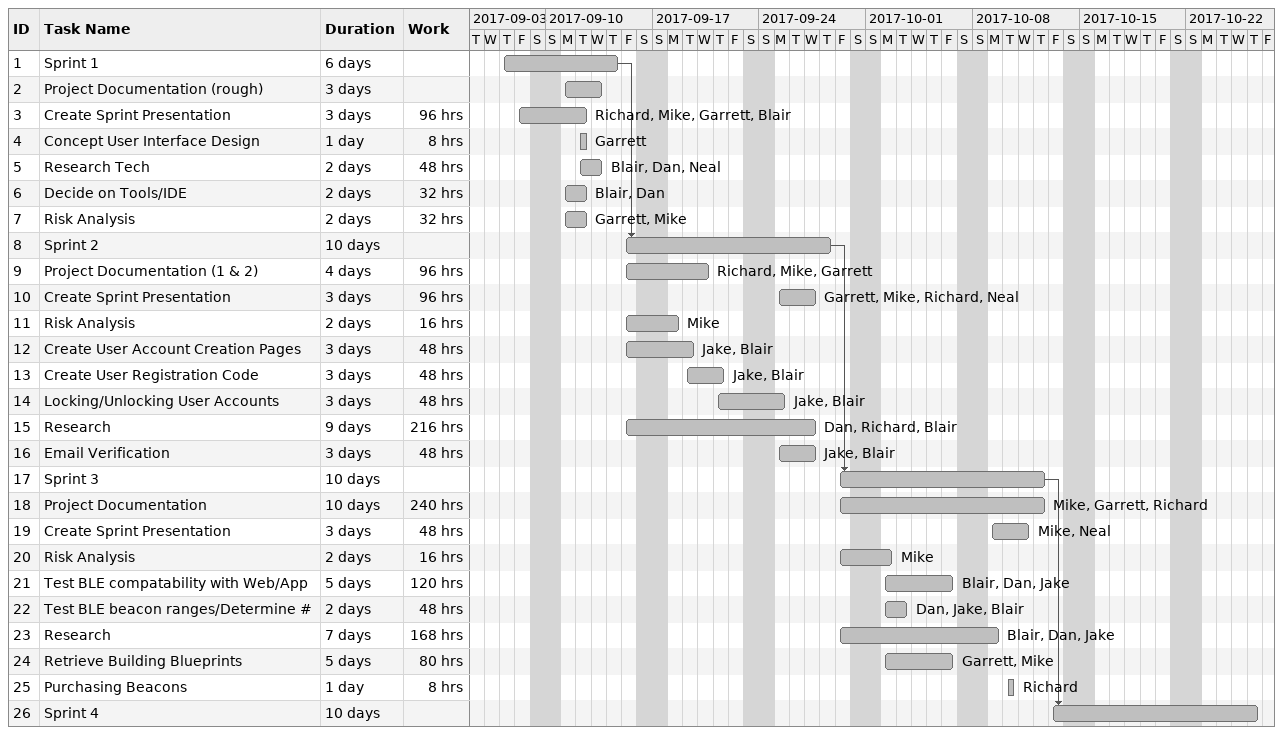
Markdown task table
| ID | Task | Duration | Start | Finish | Predecessors | Resources | Work (h) |
|---|---|---|---|---|---|---|---|
| 1 | Sprint 1 | 6d | 2017-09-07 | 2017-09-14 |  |  |  |
| 2 | Project Documentation (rough) | 3d | 2017-09-11 | 2017-09-13 |  |  |  |
| 3 | Create Sprint Presentation | 3d | 2017-09-08 | 2017-09-12 |  | Richard, Mike, Garrett, Blair | 96 |
| 4 | Concept User Interface Design | 1d | 2017-09-12 | 2017-09-12 |  | Garrett | 8 |
| 5 | Research Tech | 2d | 2017-09-12 | 2017-09-13 |  | Blair, Dan, Neal | 48 |
| 6 | Decide on Tools/IDE | 2d | 2017-09-11 | 2017-09-12 |  | Blair, Dan | 32 |
| 7 | Risk Analysis | 2d | 2017-09-11 | 2017-09-12 |  | Garrett, Mike | 32 |
| 8 | Sprint 2 | 10d | 2017-09-15 | 2017-09-28 | 1 |  |  |
| 9 | Project Documentation (1 & 2) | 4d | 2017-09-15 | 2017-09-20 |  | Richard, Mike, Garrett | 96 |
| 10 | Create Sprint Presentation | 3d | 2017-09-25 | 2017-09-27 |  | Garrett, Mike, Richard, Neal | 96 |
| 11 | Risk Analysis | 2d | 2017-09-15 | 2017-09-18 |  | Mike | 16 |
| 12 | Create User Account Creation Pages | 3d | 2017-09-15 | 2017-09-19 |  | Jake, Blair | 48 |
| 13 | Create User Registration Code | 3d | 2017-09-19 | 2017-09-21 |  | Jake, Blair | 48 |
| 14 | Locking/Unlocking User Accounts | 3d | 2017-09-21 | 2017-09-25 |  | Jake, Blair | 48 |
| 15 | Research | 9d | 2017-09-15 | 2017-09-27 |  | Dan, Richard, Blair | 216 |
| 16 | Email Verification | 3d | 2017-09-25 | 2017-09-27 |  | Jake, Blair | 48 |
| 17 | Sprint 3 | 10d | 2017-09-29 | 2017-10-12 | 8 |  |  |
| 18 | Project Documentation | 10d | 2017-09-29 | 2017-10-12 |  | Mike, Garrett, Richard | 240 |
| 19 | Create Sprint Presentation | 3d | 2017-10-09 | 2017-10-11 |  | Mike, Neal | 48 |
| 20 | Risk Analysis | 2d | 2017-09-29 | 2017-10-02 |  | Mike | 16 |
| 21 | Test BLE compatability with Web/App | 5d | 2017-10-02 | 2017-10-06 |  | Blair, Dan, Jake | 120 |
| 22 | Test BLE beacon ranges/Determine # | 2d | 2017-10-02 | 2017-10-03 |  | Dan, Jake, Blair | 48 |
| 23 | Research | 7d | 2017-09-29 | 2017-10-09 |  | Blair, Dan, Jake | 168 |
| 24 | Retrieve Building Blueprints | 5d | 2017-10-02 | 2017-10-06 |  | Garrett, Mike | 80 |
| 25 | Purchasing Beacons | 1d | 2017-10-10 | 2017-10-10 |  | Richard | 8 |
| 26 | Sprint 4 | 10d | 2017-10-13 | 2017-10-26 | 17 |  |  |
